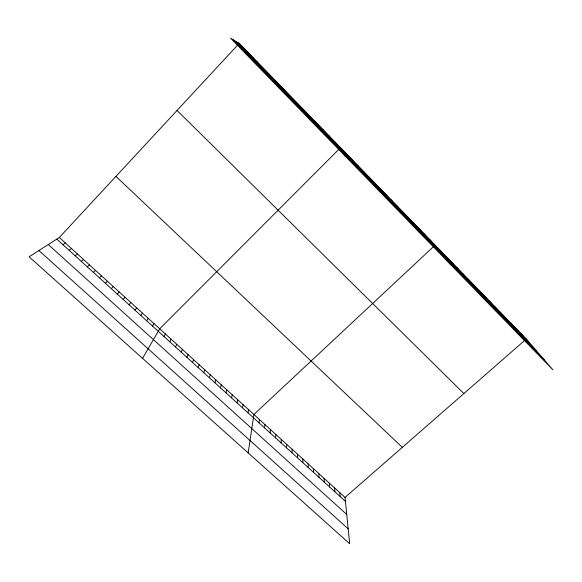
<?xml version="1.0" encoding="UTF-8"?>
<svg xmlns="http://www.w3.org/2000/svg" width="582" height="582" viewBox="0 0 582 582"><rect width="100%" height="100%" fill="white"/><g stroke="black" fill="none" stroke-linecap="round" stroke-linejoin="round"><path stroke-width="0.87" d="M302.851 462.661L302.851 459.031M297.438 457.743L297.497 454.156M292.004 452.811L292.113 449.26M286.555 447.856L286.715 444.35M281.084 442.88L281.295 439.417M275.584 437.89L275.853 434.47M270.07 432.884L270.397 429.501M264.541 427.85L264.912 424.518M258.983 422.808L259.412 419.513M248.187 452.891L253.89 414.486L435.096 245.138L451.443 265.45M247.976 412.805L248.514 409.59M242.519 407.851L243.109 404.679M237.049 402.875L237.696 399.754M231.556 397.884L232.254 394.807M226.042 392.879L226.798 389.838M220.513 387.852L221.32 384.855M214.954 382.803L215.82 379.85M209.382 377.74L210.306 374.83M203.787 372.655L204.762 369.796M198.171 367.555L199.204 364.732M192.533 362.433L193.624 359.661M186.873 357.29L188.022 354.562M181.191 352.132L182.399 349.447M175.488 346.952L176.761 344.318M169.769 341.75L171.093 339.161M164.022 336.534L165.412 333.988M142.546 358.337L159.708 328.801L338.76 149.429M152.469 326.036L153.975 323.592M146.657 320.755L148.228 318.361M140.829 315.459L142.459 313.109M134.973 310.141L136.668 307.842M129.095 304.801L130.848 302.545M123.195 299.439L125.014 297.242M117.273 294.063L119.157 291.909M59.328 237.478L345.039 497.414L349.68 543.741L29.1 256.8L59.328 237.478L237.5 45.236M111.329 288.657L113.279 286.562M105.364 283.238L107.372 281.186M99.369 277.796L101.45 275.795M93.36 272.332L95.499 270.383M345.039 497.414L526.259 339.044L552.9 369.832L230.632 38.259L239.231 43.366L526.259 339.044M87.322 266.847L89.526 264.956M81.262 261.34L83.532 259.499M75.18 255.811L77.515 254.028M69.069 250.267L71.477 248.529M62.936 244.695L65.41 243.014M269.379 74.736L269.75 74.809M263.253 68.429L263.697 68.574M257.106 62.099L257.615 62.31M250.937 55.741L251.511 56.025M244.738 49.354L245.386 49.71M38.899 250.536L348.182 528.834M48.284 244.535L346.741 514.452M56.781 239.1L345.432 501.349M115.949 176.382L402.329 447.347M177.052 110.456L463.89 393.548M238.511 42.944L528.507 341.641M236.11 41.511L536.015 350.313M233.433 39.925L544.286 359.88M521.065 333.69L523.262 336.243M515.848 328.321L517.995 330.816M510.61 322.923L512.713 325.374M505.351 317.51L507.402 319.911M500.076 312.068L502.077 314.418M494.773 306.612L496.73 308.911M489.455 301.134L491.361 303.382M484.115 295.634L485.97 297.831M478.753 290.112L480.557 292.251M473.377 284.569L475.123 286.657M467.972 279.004L469.667 281.041M462.544 273.409L464.189 275.395M457.103 267.8L458.689 269.728M451.632 262.169L453.167 264.046M446.139 256.517L447.623 258.335M440.632 250.835L442.058 252.603M429.705 239.58L431.029 241.239M424.293 234.008L425.558 235.608M418.858 228.413L420.073 229.955M413.402 222.79L414.559 224.274M407.931 217.151L409.03 218.577M402.431 211.484L403.479 212.859M396.909 205.802L397.899 207.119M391.366 200.092L392.304 201.35M385.808 194.359L386.681 195.559M380.221 188.612L381.043 189.747M374.612 182.835L375.375 183.912M368.988 177.03L369.686 178.056M363.335 171.21L363.976 172.17M357.661 165.368L358.243 166.263M351.965 159.497L352.481 160.334M346.239 153.604L346.705 154.383M340.499 147.69L345.286 156.223M334.73 141.753L335.072 142.401M328.946 135.788L329.223 136.377M323.134 129.801L323.345 130.324M317.299 123.791L317.445 124.25M311.435 117.753L311.523 118.146M339.83 492.678L340.179 496.57M334.606 487.92L334.905 491.783M329.361 483.147L329.608 486.974M324.101 478.36L324.298 482.143M318.82 473.559L318.965 477.298M313.516 468.736L313.611 472.439M308.198 463.89L308.242 467.557"/></g></svg>
